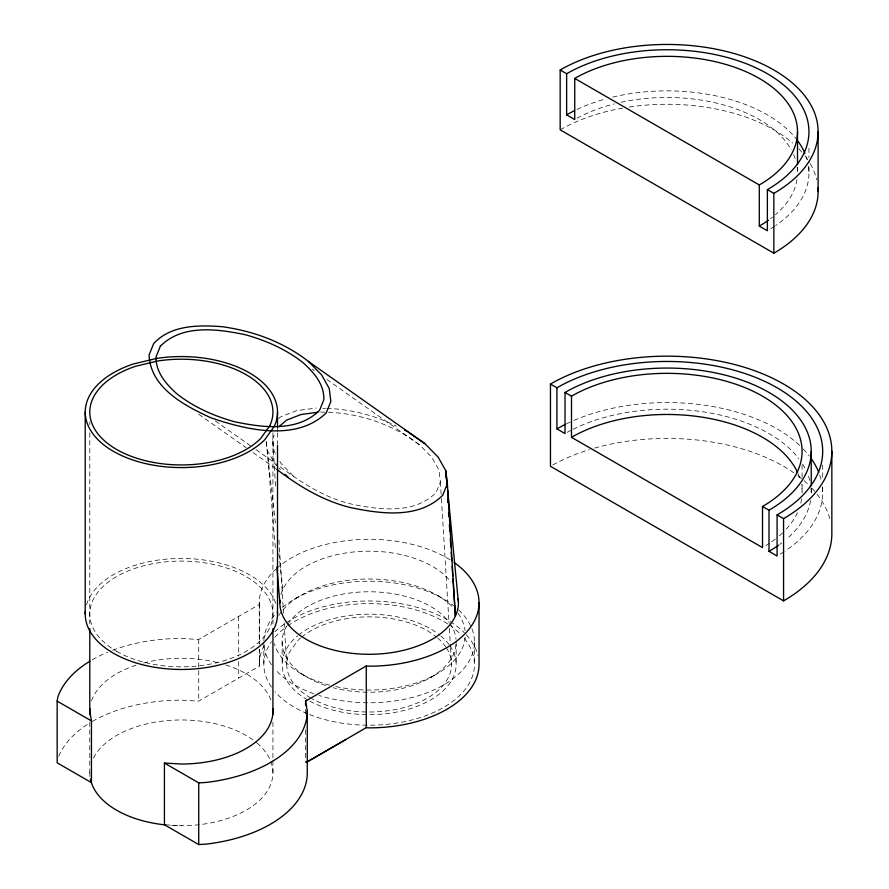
<?xml version="1.0" encoding="UTF-8"?>
<svg xmlns="http://www.w3.org/2000/svg" width="889" height="889" viewBox="0 0 889 889"><rect width="100%" height="100%" fill="white"/><g stroke="black" fill="none" stroke-linecap="round" stroke-linejoin="round"><path stroke-width="0.67" stroke-dasharray="4.45 3.33" d="M275.579 486.005L272.645 438.977L274.801 433.643M326.863 379.459L419.652 444.933L431.865 457.368L438.933 470.003L440.388 481.994L436.132 492.517C414.118 514.72 378.892 509.786 351.111 503.985C323.007 497.396 299.182 481.038 276.412 464.058M278.657 418.552L280.757 416.752L296.415 410.696L316.162 408.029M112.614 650.248A125.916 72.698 0 0 1 181.356 638.458L198.725 639.447L259.61 604.298L259.255 602.742A109.892 63.441 0 0 1 275.812 569.249M294.681 598.997L301.16 595.263M92.323 721.435A125.916 72.698 0 0 1 181.356 700.143L198.725 701.132L259.61 665.983L259.61 649.526M430.665 677.507L437.132 673.773M322.774 408.295L325.43 408.407M326.752 408.451C350.822 409.062 374.836 415.441 396.361 426.164M320.651 412.118C356.033 411.896 391.56 423.308 419.652 444.933M165.732 824.825L181.356 825.714M437.132 595.263L443.611 598.997M301.16 673.773L307.627 677.507M312.15 369.079L314.417 370.68M215.305 420.942L250.387 445.689M256.043 449.69L275.279 463.258M198.725 414.252L246.253 447.789M253.043 452.579L275.679 468.547M293.381 476.037L281.18 463.614L278.601 459.013M277.735 466.758L274.901 463.869L267.233 450.178L266.122 441.088M278.679 467.714L280.568 469.636M275.39 453.268L274.101 450.967L272.645 438.977M259.255 649.348L259.61 665.983M266.122 441.3L275.601 524.943M278.868 553.558L282.902 589.396M267.233 450.178L275.534 550.513M278.946 539.945L283.535 613.254M284.136 622.933L286.725 664.427M440.388 481.994L441.322 497.195M441.411 498.585L449.023 622.967M449.367 628.49L450.467 646.459M450.545 647.837L451.568 664.427M822.692 465.036L822.692 478.749M822.692 486.972L822.692 492.45M811.235 488.339L811.235 492.45M808.946 148.141L808.946 157.731M808.946 167.321L808.946 172.81M802.078 465.036L802.078 477.371M802.078 484.227L802.078 492.45A135.072 77.988 0 0 0 801.434 484.816M797.5 167.321L797.5 172.81A130.494 75.343 0 0 0 797.166 167.443M474.459 641.991L474.459 664.427M456.146 641.991L456.146 664.427M305.572 709.355L305.572 716.212M305.572 729.913L305.572 762.818M282.146 641.991L282.146 664.427M277.512 427.287L277.512 431.432M277.512 432.81L277.512 443.878M272.934 432.81L272.934 627.145M272.934 722.124L272.934 759.128M272.934 760.351L272.934 772.841M263.833 643.314L263.833 664.427M259.61 604.298L259.61 644.047M259.255 602.742L259.255 643.858M238.685 616.377L238.685 656.126M238.685 661.605L238.685 678.063M198.725 639.447L198.725 701.132M89.789 421.753L89.789 424.564M89.789 432.81L89.789 625.756M89.789 722.124L89.789 772.841M257.032 743.071A91.578 52.873 0 0 1 259.344 800.556A91.578 52.873 0 0 1 169.41 825.259M90.022 776.597A91.578 52.873 0 0 1 90.033 768.952M93.445 758.061A91.578 52.873 0 0 1 166.621 720.657A91.578 52.873 0 0 1 256.588 742.693M58.73 756.339A125.916 72.698 0 0 1 89.878 722.89M86.544 604.742A96.156 55.518 0 0 1 180.211 558.448A96.156 55.518 0 0 1 275.768 603.442M552.758 464.98A164.832 95.167 0 0 1 589.307 449.645M594.563 448.1A164.832 95.167 0 0 1 797.1 475.137M798.133 475.915A164.832 95.167 0 0 1 803.111 479.893M804.067 480.705A164.832 95.167 0 0 1 811.012 487.261M811.924 488.228A164.832 95.167 0 0 1 816.224 493.151M817.024 494.151A164.832 95.167 0 0 1 830.226 520.265M822.403 487.039A155.675 89.878 0 0 1 785.165 550.98M784.042 551.725A155.675 89.878 0 0 1 779.453 554.614M566.393 423.875A155.675 89.878 0 0 1 572.683 420.953M573.961 420.397A155.675 89.878 0 0 1 802.456 448.145M803.389 449.112A155.675 89.878 0 0 1 809.334 456.035M819.691 474.915A155.675 89.878 0 0 1 821.247 480.26M811.068 488.383A144.229 83.266 0 0 1 811.168 495.173M810.546 500.618A144.229 83.266 0 0 1 786.932 538.712M781.798 542.868A144.229 83.266 0 0 1 779.62 544.479M567.26 432.31A144.229 83.266 0 0 1 571.905 429.854M573.094 429.254A144.229 83.266 0 0 1 798.778 458.591M802.623 464.091A144.229 83.266 0 0 1 805.945 470.103M808.468 476.204A144.229 83.266 0 0 1 810.001 481.582M801.634 498.829A135.072 77.988 0 0 1 800.622 503.907M797.477 512.631A135.072 77.988 0 0 1 783.342 532.089M782.364 533.022A135.072 77.988 0 0 1 779.32 535.778M775.241 539.112A135.072 77.988 0 0 1 770.852 542.323M769.718 543.101A135.072 77.988 0 0 1 764.973 546.146M798.033 473.515A135.072 77.988 0 0 1 800.278 479.738M446.367 647.803A82.421 47.584 0 0 1 414.341 704.221A82.421 47.584 0 0 1 311.961 698.687M310.872 698.076A82.421 47.584 0 0 1 289.536 652.115L297.771 640.636A82.421 47.584 0 0 1 300.604 638.002M301.627 637.146A82.421 47.584 0 0 1 436.666 637.146M437.688 638.002A82.421 47.584 0 0 1 445.656 646.748M259.255 664.427A109.892 63.441 0 0 1 265.411 643.492M274.879 631.812A109.892 63.441 0 0 1 285.369 623.367M286.547 622.578A109.892 63.441 0 0 1 464.314 632.701M466.292 634.768A109.892 63.441 0 0 1 477.949 655.504M464.28 638.346A105.313 60.796 0 0 1 437.132 710.856A105.313 60.796 0 0 1 308.761 714.234M307.505 713.723A105.313 60.796 0 0 1 274.945 691.609M271.445 687.119A105.313 60.796 0 0 1 271.445 641.725M274.945 637.246A105.313 60.796 0 0 1 286.658 626.623M287.747 625.845A105.313 60.796 0 0 1 448.3 624.322M449.434 625.078A105.313 60.796 0 0 1 460.346 634.024M276.768 568.371A109.892 63.441 0 0 1 450.545 560.114M92.323 659.749A125.916 72.698 0 0 1 107.613 652.237M91.545 700.843A91.578 52.873 0 0 1 136.873 664.939M143.573 662.994A91.578 52.873 0 0 1 220.505 663.361M225.85 664.939A91.578 52.873 0 0 1 271.178 700.843M280.957 594.663A89.289 51.551 0 0 1 357.689 551.613A89.289 51.551 0 0 1 450.867 581.973M449.912 645.758A87 50.229 0 0 1 418.297 705.866A87 50.229 0 0 1 309.794 701.154M307.627 699.943A87 50.229 0 0 1 297.537 635.902M298.548 635.068A87 50.229 0 0 1 439.744 635.068M440.755 635.902A87 50.229 0 0 1 449.112 644.647M471.959 628.812A105.313 60.796 0 0 1 432.587 690.52A105.313 60.796 0 0 1 319.007 695.465M313.884 693.753A105.313 60.796 0 0 1 274.945 669.173M271.445 664.694A105.313 60.796 0 0 1 264.055 645.959M263.855 640.68A105.313 60.796 0 0 1 275.912 613.721M282.535 607.409A105.313 60.796 0 0 1 453.734 605.776M458.591 609.898A105.313 60.796 0 0 1 470.87 626.256M465.191 637.146A96.156 55.518 0 0 1 334.964 686.408M329.763 685.163A96.156 55.518 0 0 1 274.323 643.736M278.779 615.544A96.156 55.518 0 0 1 282.013 611.043M282.924 609.954A96.156 55.518 0 0 1 366.012 579.028A96.156 55.518 0 0 1 452.412 606.765M457.979 613.277A96.156 55.518 0 0 1 465.058 630.568M456.024 644.603A87 50.229 0 0 1 333.231 687.742M325.652 685.486A87 50.229 0 0 1 286.925 625.578M287.625 624.445A87 50.229 0 0 1 367.068 591.785A87 50.229 0 0 1 449.112 622.222M449.912 623.333A87 50.229 0 0 1 456.024 639.38M808.479 166.121A141.94 81.944 0 0 1 775.619 225.573M774.486 226.339A141.94 81.944 0 0 1 768.596 230.04M576.961 109.458A141.94 81.944 0 0 1 606.009 98.812M612.688 97.101A141.94 81.944 0 0 1 795.755 138.306M806.223 156.82A141.94 81.944 0 0 1 807.056 159.453M560.17 129.816A151.097 87.233 0 0 1 622.467 108.147M629.29 107.024A151.097 87.233 0 0 1 792.644 143.04M798.833 148.874A151.097 87.233 0 0 1 804.234 154.986M805.056 156.031A151.097 87.233 0 0 1 809.623 162.676M810.312 163.843A151.097 87.233 0 0 1 816.713 179.667M796.989 179.522A130.494 75.343 0 0 1 775.508 214.671M772.585 217.083A130.494 75.343 0 0 1 770.541 218.672M577.017 118.248A130.494 75.343 0 0 1 614.31 103.891M621.033 102.302A130.494 75.343 0 0 1 791.243 149.763M793.599 154.508A130.494 75.343 0 0 1 795.822 160.753M116.603 651.348A91.578 52.873 0 0 0 269.812 627.645A91.578 52.873 0 0 0 157.664 562.893A91.578 52.873 0 0 0 116.603 651.348"/><path stroke-width="1.33" d="M89.9 708.566A91.578 52.873 0 0 0 89.789 711.156L91.456 720.935L91.456 782.62L57.152 762.818L57.152 701.132L57.863 696.976A125.916 72.698 0 0 1 89.878 661.205M308.361 361.39L321.585 374.858L329.252 388.549L330.83 401.539L326.219 412.941C296.17 441.989 245.875 429.854 210.782 417.73C184.456 405.662 150.33 387.793 149.096 354.933L153.708 343.532C170.899 324.874 198.658 324.93 222.106 326.685C253.143 330.941 283.535 341.987 308.361 361.39L424.909 443.644L438.144 457.102L445.8 470.792L447.378 483.783L442.766 495.195C418.919 519.232 380.759 513.898 350.655 507.608C323.229 500.907 299.026 486.316 276.812 469.348M278.835 426.787L286.58 420.108L301.038 414.518L317.962 412.24M305.572 705.244L305.572 701.132L366.268 665.961L369.146 666.183A109.892 63.441 0 0 0 468.492 629.856A109.892 63.441 0 0 0 454.079 562.481M479.038 602.742L479.038 664.427A109.892 63.441 0 0 1 369.146 727.869L366.268 727.646L306.761 762.129L345.532 739.748M307.272 711.156L307.272 772.841A125.916 72.698 0 0 1 205.926 844.139L198.725 844.55L164.421 824.748L164.421 763.062L198.725 782.865L205.926 782.453A125.916 72.698 0 0 0 307.272 711.156L305.572 701.132M164.421 763.062L181.356 764.029A91.578 52.873 0 0 0 272.823 708.566M404.651 430.176L407.029 431.332M817.958 187.557A151.097 87.233 0 0 1 773.852 253.187L560.17 129.816L560.17 69.998L566.637 73.743A141.94 81.944 0 0 1 767.374 73.743A141.94 81.944 0 0 1 767.374 189.635L767.374 230.751L759.284 226.084L759.284 184.956A130.494 75.343 0 0 0 759.284 78.41A130.494 75.343 0 0 0 574.739 78.41L574.739 119.537L566.637 114.859L566.637 73.743M574.739 78.41L759.284 184.956M767.374 189.635L773.852 193.369L773.852 253.187M831.848 451.334L831.848 533.578A164.832 95.167 0 0 1 783.565 600.875L550.458 466.281L550.458 384.037L556.925 387.782A155.675 89.878 0 0 1 777.086 387.782A155.675 89.878 0 0 1 777.086 514.887L777.086 556.014L768.996 551.336L768.996 510.208A144.229 83.266 0 0 0 768.996 392.449A144.229 83.266 0 0 0 565.026 392.449L565.026 433.576L556.925 428.898L556.925 387.782M565.026 392.449L571.494 396.183A135.072 77.988 0 0 1 762.518 396.183A135.072 77.988 0 0 1 762.518 506.474L762.518 547.602L571.494 437.31L571.494 396.183M762.518 506.474L768.996 510.208M777.086 514.887L783.565 518.62L783.565 600.875M57.152 701.132L91.456 720.935M408.14 432.098L424.909 443.644M285.291 474.448L288.125 477.337M91.034 780.175L91.456 782.62M447.378 487.294L445.8 470.792L446.356 479.104M447.645 490.039L458.435 602.742A89.289 51.551 0 0 1 366.824 654.271A89.289 51.551 0 0 1 279.979 600.053M276.901 567.004L279.857 602.742M446.711 484.638L446.9 487.405M447.634 498.473L447.9 502.618M448.545 512.308L448.812 516.453M449.367 524.754L449.823 531.678M450.279 538.601L450.823 546.902M451.19 552.436L451.734 560.737M452.101 566.271L452.745 575.95M452.923 578.717L455.39 616.077L447.378 483.783M818.102 131.683L818.102 191.502M811.235 451.334L811.235 485.605M797.5 131.683L797.5 164.587M366.268 665.961L366.268 727.646M277.512 412.074L277.512 427.287M277.512 445.256L277.512 613.966M272.934 628.534L272.934 714.567M198.725 782.865L198.725 844.55M89.789 628.534L89.789 714.567M85.211 412.074L85.211 613.966M165.443 824.903A91.578 52.873 0 0 1 90.434 779.108M277.412 611.332A96.156 55.518 0 0 1 181.356 669.473A96.156 55.518 0 0 1 85.311 611.332M550.458 384.037A164.832 95.167 0 0 1 783.565 384.037A164.832 95.167 0 0 1 783.565 518.62M556.925 428.898A155.675 89.878 0 0 1 565.16 424.475M811.657 459.224A155.675 89.878 0 0 1 818.791 472.459M778.497 545.279A144.229 83.266 0 0 1 768.996 551.336M571.494 437.31A135.072 77.988 0 0 1 701.977 417.13A135.072 77.988 0 0 1 797.477 472.281M458.157 598.708A89.289 51.551 0 0 1 458.402 601.397M566.637 114.859A141.94 81.944 0 0 1 574.583 110.614M798.144 141.451A141.94 81.944 0 0 1 804.834 153.208M560.17 69.998A151.097 87.233 0 0 1 773.852 69.998A151.097 87.233 0 0 1 773.852 193.369M768.429 220.216A130.494 75.343 0 0 1 759.284 226.084M160.342 346.21L156.086 356.733C155.508 372.058 166.11 384.159 176.833 393.794C193.846 407.14 213.793 415.974 234.552 421.742C262.344 427.531 297.559 432.465 319.584 410.274L323.84 399.75C324.418 384.415 313.817 372.324 303.093 362.69C286.069 349.333 266.133 340.498 245.375 334.742C217.583 328.941 182.356 324.007 160.342 346.21M269.812 425.753L260.666 438.51A91.578 52.873 0 0 1 116.603 449.456A91.578 52.873 0 0 1 135.573 366.29L157.664 361.001A91.578 52.873 0 0 1 269.812 425.753M274.234 426.442L264.633 439.833A96.156 55.518 0 0 1 113.37 451.323A96.156 55.518 0 0 1 133.283 364.001L156.475 358.445A96.156 55.518 0 0 1 274.234 426.442"/></g></svg>
